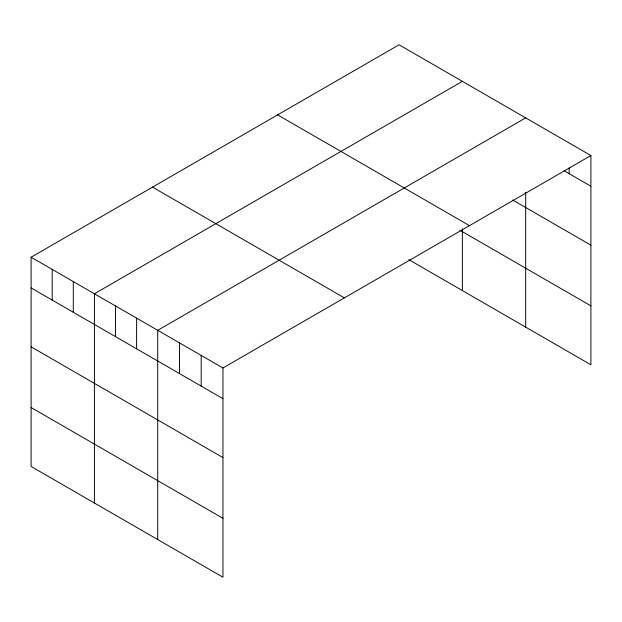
<?xml version="1.0" encoding="UTF-8"?>
<svg xmlns="http://www.w3.org/2000/svg" width="622" height="622" viewBox="0 0 622 622"><rect width="100%" height="100%" fill="white"/><g stroke="black" fill="none" stroke-linecap="round" stroke-linejoin="round"><path stroke-width="0.93" d="M31.1 257.22L222.948 367.975L222.948 577.216L31.1 466.461L31.1 257.22L399.052 44.784L590.9 155.539L590.9 364.78L408.794 259.646M462.364 81.334L94.412 293.771L94.412 503.011M525.676 117.885L157.716 330.321L157.716 539.562M222.948 367.975L590.9 155.539M564.138 170.786L590.9 186.235M512.683 200.004L590.9 245.154M277.63 114.883L469.478 225.646M459.93 230.249L590.9 305.861M152.522 187.113L344.37 297.876M31.1 287.916L222.948 398.671M31.1 346.835L222.948 457.59M31.1 407.534L222.948 518.297M569.161 167.932L569.161 173.686M525.676 192.291L525.676 327.125M462.364 228.81L462.364 290.575M201.201 355.426L201.201 386.122M179.463 342.87L179.463 373.565M136.615 318.137L136.615 348.833M115.513 305.954L115.513 336.65M73.303 281.587L73.303 312.283M52.201 269.404L52.201 300.099"/></g></svg>
